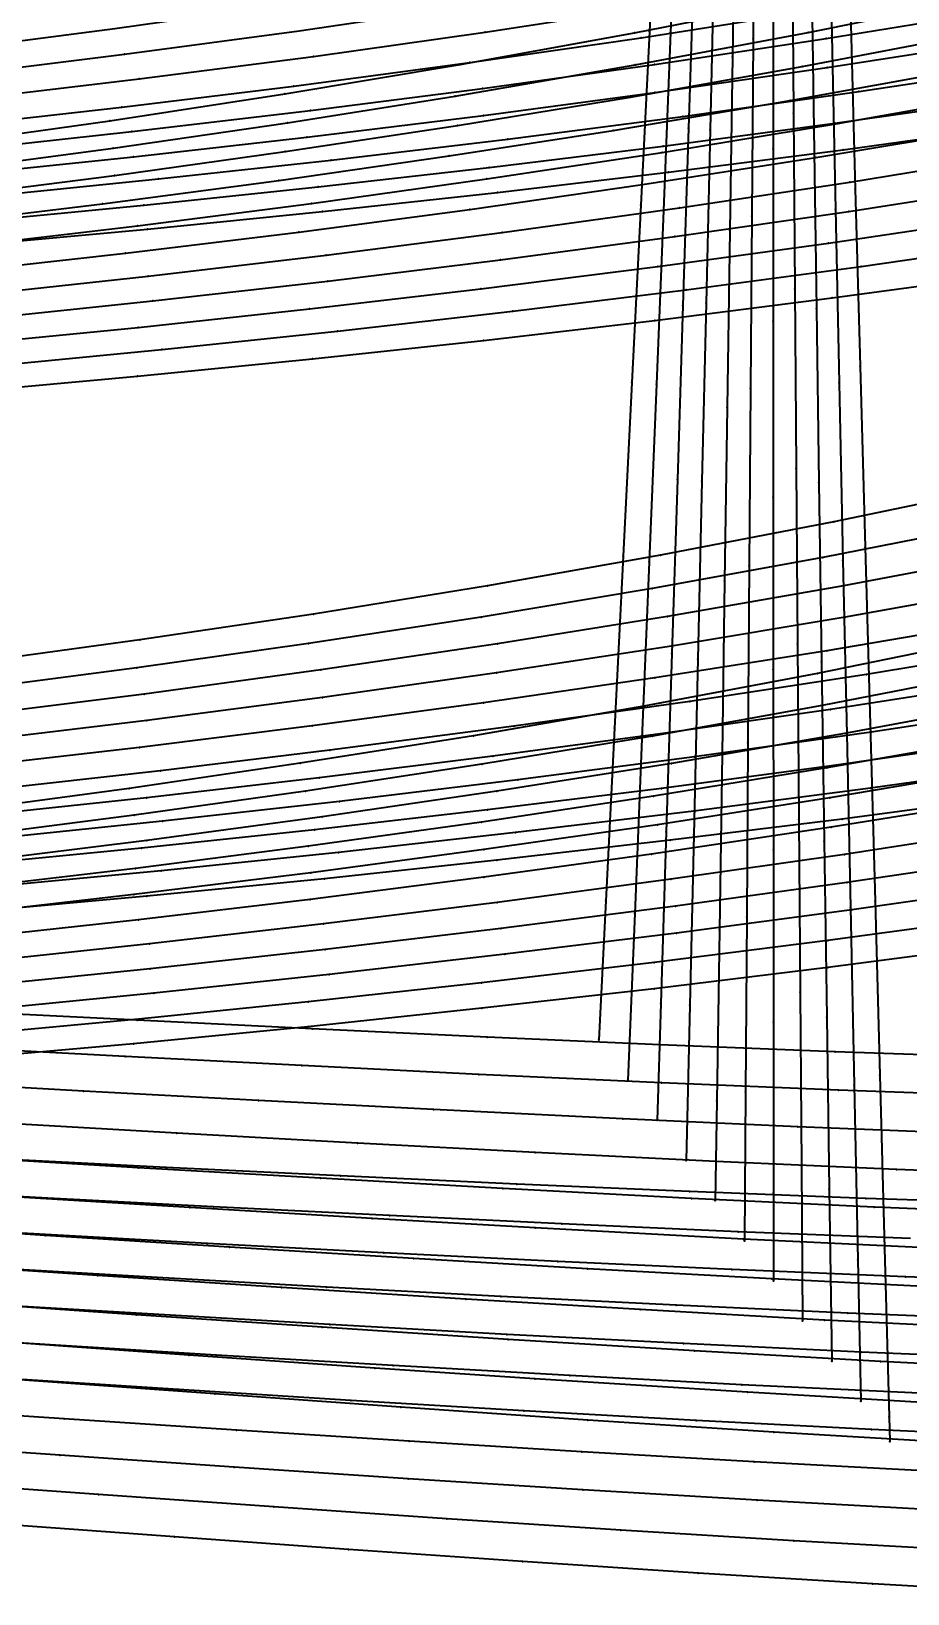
# Model space of a CAD drawing. Extents: x -2408 to 1029, y -526 to 2095.
# Drawn here: x -1.9 to 74.6, y 686.5 to 822.9 of the extents above; entities that cross this region are included whole.
import ezdxf

# ---------------------------------------------------------------- set-up
doc = ezdxf.new("R2010")
doc.units = 0

# ---------------------------------------------------------------- blocks, each defined once
blk = doc.blocks.new(' -30')
at = {"layer": '1'}
for points in [[(88.398786, 942.707071), (73.615428, 939.68744), (58.483676, 936.83641), (43.616732, 934.260061), (28.482044, 931.848513), (13.553322, 929.659705), (-1.822108, 927.580418), (-16.794361, 925.711826), (-31.978719, 923.97667), (-46.98648, 922.420731), (-62.169353, 920.997894), (-77.205471, 919.740092), (-92.200495, 918.670787), (-107.263969, 917.80739), (-122.337368, 917.127779), (-137.399432, 916.603183), (-153.063196, 916.222007), (-168.182684, 916.006579), (-184.046402, 915.898361), (-184.074268, 915.898438), (-199.938067, 916.004481), (-214.971179, 916.217039), (-230.058452, 916.580001)], [(-334.458205, 259.495196), (-349.768717, 259.996987), (-365.162502, 260.597689), (-380.221198, 261.252039), (-395.609891, 261.970117), (-410.795642, 262.713516), (-426.181387, 263.491995), (-441.331963, 264.275543), (-456.716414, 265.079246), (-471.834351, 265.867545), (-487.219433, 266.659043), (-502.307592, 267.415883), (-517.695124, 268.158316), (-532.759082, 268.847883), (-548.150088, 269.514596), (-563.25244, 270.13595), (-578.645983, 270.740797), (-593.768208, 271.312101), (-609.16329, 271.875507), (-624.304347, 272.41661), (-639.700205, 272.958631), (-654.858819, 273.489181)]]:
    blk.add_lwpolyline(points, dxfattribs=at)
at = {"layer": '14'}
for points in [[(-230.041771, 974.838048), (-214.56575, 974.39029), (-199.409258, 974.086564), (-184.176903, 973.94043), (-168.404506, 973.803247), (-153.029813, 973.906816), (-137.632361, 974.245926), (-123.507077, 974.803251), (-109.767216, 975.613196), (-94.348727, 976.725192), (-79.364049, 977.862141), (-63.959231, 979.122072), (-49.005641, 980.511038), (-33.632503, 982.122847), (-18.625958, 983.86424), (-3.293244, 985.820636), (11.872398, 987.947367), (27.150515, 990.29395), (42.458572, 992.858966), (57.665661, 995.628768), (72.836435, 998.623553), (87.952669, 1001.852721)], [(90.028472, 956.046163), (75.046687, 952.918675), (59.910494, 950.006522), (44.840308, 947.342342), (29.635442, 944.875886), (14.498732, 942.621702), (-0.757536, 940.527919), (-15.940118, 938.605887), (-30.87374, 936.874205), (-46.092948, 935.272004), (-61.414536, 933.816243), (-76.664402, 932.52245), (-91.927384, 931.415126), (-107.365219, 930.517209), (-122.837829, 929.817914), (-138.044634, 929.296394), (-153.318469, 928.91942), (-168.467914, 928.682897), (-184.047356, 928.598633), (-184.047356, 928.598633), (-199.59272, 928.680167), (-214.717166, 928.914504), (-229.973089, 929.289697)], [(-337.149428, 272.281161), (-352.426916, 272.803001), (-367.701887, 273.41541), (-382.805522, 274.084141), (-398.074575, 274.803593), (-413.340971, 275.556341), (-428.605438, 276.333232), (-443.868397, 277.1251), (-459.130577, 277.922795), (-474.392398, 278.717149), (-489.654587, 279.499012), (-504.917567, 280.259217), (-520.181988, 280.98861), (-535.430734, 281.678741), (-550.699052, 282.332695), (-565.968947, 282.954628), (-581.240332, 283.549537), (-596.512816, 284.122407), (-611.786236, 284.678231), (-627.060429, 285.222003), (-642.335041, 285.758709), (-657.609871, 286.293342)]]:
    blk.add_lwpolyline(points, dxfattribs=at)
at = {"layer": '2'}
blk.add_point((-373.055725, 273.839893), dxfattribs=at)
at = {"layer": '3'}
for p in [(57.665661, 995.628768), (42.458572, 992.858966), (27.150515, 990.29395), (11.872398, 987.947367), (75.046687, 952.918675), (59.910494, 950.006522), (44.840308, 947.342342), (29.635442, 944.875886), (14.498732, 942.621702), (73.615428, 939.68744), (58.483676, 936.83641), (43.616732, 934.260061), (28.482044, 931.848513), (13.553322, 929.659705), (-368.645189, 361.886858), (-369.405699, 346.708157), (-370.180402, 331.244073), (-370.940674, 316.065368), (-371.69304, 301.044358), (-372.44714, 285.989388), (-413.340971, 275.556341), (-398.074575, 274.803593), (-382.805522, 274.084141), (-367.701887, 273.41541), (-352.426916, 272.803001), (-410.795642, 262.713516), (-395.609891, 261.970117), (-380.221198, 261.252039), (-365.162502, 260.597689), (-349.768717, 259.996987)]:
    blk.add_point(p, dxfattribs=at)
at = {"layer": '8'}
blk.add_lwpolyline([(-357.994041, 575.302811), (-358.78186, 559.547635), (-359.557937, 544.069272), (-360.322592, 528.86404), (-361.084233, 513.685404), (-361.829946, 498.666906), (-362.574553, 483.487431), (-363.318647, 468.307932), (-364.092661, 452.698247), (-364.85375, 437.519584), (-365.612888, 422.429259), (-366.374362, 407.250609), (-367.134082, 392.071869), (-367.88499, 377.065575), (-368.645189, 361.886858), (-369.405699, 346.708157), (-370.180402, 331.244073), (-370.940674, 316.065368), (-371.69304, 301.044358), (-372.44714, 285.989388), (-373.055725, 273.839893)], dxfattribs=at)
blk = doc.blocks.new(' -31')
at = {"layer": '1'}
for points in [[(88.846664, 939.767564), (74.028881, 936.886349), (59.221606, 934.227884), (44.328767, 931.764617), (28.970927, 929.425578), (14.022593, 927.325981), (-1.074514, 925.367278), (-16.06261, 923.572989), (-31.47287, 921.884902), (-46.493921, 920.393102), (-61.572107, 919.043186), (-76.619964, 917.846516), (-92.136863, 916.803973), (-107.210379, 916.000315), (-122.478068, 915.366588), (-137.565771, 914.888206), (-152.719418, 914.558583), (-168.281208, 914.372055), (-184.086952, 914.298553), (-184.086952, 914.298553), (-199.963252, 914.370587), (-215.375675, 914.554072), (-230.820305, 914.890663)], [(-345.867439, 256.497014), (-360.898203, 257.092448), (-376.284831, 257.776471), (-391.309986, 258.497387), (-406.667733, 259.27386), (-421.689618, 260.061065), (-437.011078, 260.884107), (-452.031299, 261.702323), (-467.319028, 262.537249), (-482.339516, 263.350588), (-497.359257, 264.148142), (-512.381885, 264.921339), (-527.634866, 265.672338), (-542.660905, 266.374364), (-557.93453, 267.053433), (-572.963389, 267.692279), (-588.256539, 268.317149), (-603.287269, 268.911079), (-618.59881, 269.5002), (-633.630554, 270.067508), (-648.959279, 270.639377), (-663.991401, 271.198233)]]:
    blk.add_lwpolyline(points, dxfattribs=at)
at = {"layer": '14'}
for points in [[(-230.309778, 973.133422), (-215.019542, 972.729054), (-199.514269, 972.453655), (-184.176903, 972.34024), (-168.717548, 972.168446), (-153.596564, 972.223744), (-138.452891, 972.497168), (-123.963493, 972.997494), (-110.383136, 973.723837), (-95.06787, 974.769831), (-79.6112, 975.902393), (-64.30798, 977.09257), (-48.879834, 978.444808), (-33.60516, 979.96535), (-18.120015, 981.679498), (-2.882535, 983.53499), (12.185967, 985.548397), (27.374519, 987.769931), (42.016069, 990.101471), (57.723407, 992.818572), (72.810402, 995.648884), (87.8611, 998.699277)], [(89.038004, 952.766953), (74.080566, 949.818442), (59.192565, 947.112229), (44.268387, 944.614557), (29.211158, 942.297216), (14.229339, 940.172583), (-0.871421, 938.191961), (-15.893527, 936.374721), (-31.283849, 934.674336), (-46.339933, 933.166615), (-61.499473, 931.795298), (-76.583279, 930.582744), (-91.894587, 929.541931), (-106.931192, 928.727872), (-122.199121, 928.085378), (-137.775776, 927.593505), (-152.883698, 927.257584), (-168.372823, 927.050214), (-184.047356, 926.998444), (-184.047356, 926.998444), (-199.687344, 927.047208), (-215.150567, 927.252064), (-230.240265, 927.585927)], [(-336.710409, 268.887078), (-352.150871, 269.444846), (-367.588562, 270.094576), (-383.525785, 270.834182), (-398.956999, 271.596144), (-414.385619, 272.392496), (-429.8121, 273.213737), (-445.237205, 274.05038), (-460.661389, 274.892923), (-476.085414, 275.731881), (-491.509813, 276.557754), (-506.935119, 277.361046), (-522.643486, 278.145979), (-538.072556, 278.877313), (-553.503501, 279.572014), (-568.936231, 280.234934), (-584.370424, 280.870918), (-599.805761, 281.48481), (-615.24215, 282.081462), (-630.679194, 282.665717), (-646.116763, 283.242424), (-661.554576, 283.816431)]]:
    blk.add_lwpolyline(points, dxfattribs=at)
at = {"layer": '2'}
blk.add_point((-370.515747, 270.334682), dxfattribs=at)
at = {"layer": '3'}
for p in [(72.810402, 995.648884), (57.723407, 992.818572), (42.016069, 990.101471), (27.374519, 987.769931), (12.185967, 985.548397), (74.080566, 949.818442), (59.192565, 947.112229), (44.268387, 944.614557), (29.211158, 942.297216), (14.229339, 940.172583), (74.028881, 936.886349), (59.221606, 934.227884), (44.328767, 931.764617), (28.970927, 929.425578), (14.022593, 927.325981), (-366.791779, 361.779794), (-367.424438, 346.248108), (-368.041408, 331.099689), (-368.673841, 315.567976), (-369.302066, 300.139236), (-369.923554, 284.876894), (-414.385619, 272.392496), (-398.956999, 271.596144), (-383.525785, 270.834182), (-367.588562, 270.094576), (-352.150871, 269.444846), (-421.689618, 260.061065), (-406.667733, 259.27386), (-391.309986, 258.497387), (-376.284831, 257.776471), (-360.898203, 257.092448)]:
    blk.add_point(p, dxfattribs=at)
at = {"layer": '8'}
blk.add_lwpolyline([(-357.994041, 578.807983), (-358.649132, 562.686417), (-359.267463, 547.518838), (-359.903873, 531.964499), (-360.537909, 516.432865), (-361.157443, 501.065163), (-361.774082, 485.532827), (-362.389768, 470.000454), (-363.004279, 454.703099), (-363.637041, 439.171419), (-364.272866, 423.639861), (-364.903066, 408.198477), (-365.535021, 392.666756), (-366.159478, 377.311497), (-366.791779, 361.779794), (-367.424438, 346.248108), (-368.041408, 331.099689), (-368.673841, 315.567976), (-369.302066, 300.139236), (-369.923554, 284.876894), (-370.515747, 270.334682)], dxfattribs=at)
blk = doc.blocks.new(' -32')
at = {"layer": '1'}
for points in [[(-230.488011, 984.128957), (-215.247587, 983.767109), (-200.095667, 983.551712), (-184.421997, 983.443756), (-168.741345, 983.257658), (-153.297777, 983.255747), (-138.28339, 983.491439), (-123.274546, 983.983495), (-108.376018, 984.727066), (-93.392798, 985.703898), (-78.046169, 986.826902), (-63.073899, 987.964787), (-47.80115, 989.241333), (-32.854437, 990.673366), (-17.580763, 992.310636), (-2.66784, 994.062031), (12.329512, 995.989364), (27.19852, 998.080667), (42.534483, 1000.433601), (57.345718, 1002.901455), (72.240179, 1005.584932), (86.979833, 1008.449899)], [(91.330345, 937.310262), (76.160148, 934.470587), (60.90343, 931.837583), (45.660933, 929.416777), (30.404479, 927.182491), (15.110406, 925.11284), (0.117968, 923.23896), (-15.214274, 921.474065), (-30.522857, 919.862977), (-45.88647, 918.397328), (-60.859108, 917.114579), (-76.249028, 915.952396), (-91.588529, 914.980765), (-107.002695, 914.212389), (-122.425182, 913.622015), (-137.838376, 913.177954), (-153.26878, 912.883524), (-168.495711, 912.737804), (-184.061375, 912.698288), (-184.061375, 912.698288), (-199.962922, 912.737573), (-215.258527, 912.885019), (-230.699154, 913.181996)], [(-331.265782, 252.614597), (-346.297519, 253.148879), (-361.468315, 253.785421), (-376.636902, 254.494496), (-391.802005, 255.25565), (-407.222344, 256.070121), (-422.383768, 256.899761), (-437.768939, 257.762106), (-452.928661, 258.623362), (-468.281116, 259.497916), (-483.441033, 260.354496), (-498.852583, 261.208428), (-514.014911, 262.022975), (-529.337916, 262.812437), (-544.503819, 263.555708), (-559.846114, 264.273011), (-575.015055, 264.953136), (-590.375642, 265.616744), (-605.54647, 266.251555), (-620.924172, 266.878666), (-636.096177, 267.485696), (-651.489891, 268.094122), (-666.662289, 268.69081)]]:
    blk.add_lwpolyline(points, dxfattribs=at)
at = {"layer": '14'}
for points in [[(-230.517079, 971.43226), (-214.931823, 971.059083), (-199.600349, 970.822056), (-184.176903, 970.740051), (-168.658013, 970.535171), (-153.193248, 970.556179), (-137.648987, 970.799077), (-122.742367, 971.275087), (-109.357197, 971.949746), (-94.181815, 972.942468), (-78.860494, 974.031315), (-63.695884, 975.163998), (-48.400329, 976.438115), (-33.260954, 977.872553), (-17.902589, 979.495559), (-2.796827, 981.250458), (12.288539, 983.170726), (27.200065, 985.246414), (42.235573, 987.526424), (57.308336, 990.007635), (72.280071, 992.674386), (87.220682, 995.546043)], [(90.667766, 950.121329), (75.889856, 947.327482), (60.549207, 944.65308), (45.710204, 942.271121), (30.305737, 939.994784), (14.876294, 937.892793), (-0.029895, 936.012998), (-15.497729, 934.217485), (-30.698433, 932.609474), (-46.199172, 931.124613), (-61.159001, 929.831944), (-76.686469, 928.649492), (-91.799121, 927.689282), (-107.237239, 926.91538), (-122.846364, 926.31506), (-138.127724, 925.880585), (-153.461313, 925.582082), (-168.67062, 925.416402), (-184.047356, 925.398254), (-184.047356, 925.398254), (-199.764138, 925.415592), (-215.064354, 925.583533), (-230.450975, 925.885648)], [(-340.412701, 265.635379), (-355.696637, 266.244498), (-370.977396, 266.937255), (-387.4764, 267.751329), (-402.75064, 268.548526), (-418.02239, 269.377712), (-433.29239, 270.22969), (-448.56115, 271.095254), (-463.829254, 271.965198), (-479.09729, 272.830318), (-494.365842, 273.681411), (-509.635422, 274.509268), (-527.022193, 275.411858), (-542.295876, 276.164132), (-557.571435, 276.882064), (-572.848641, 277.57007), (-588.127187, 278.232564), (-603.406995, 278.873969), (-618.687759, 279.498698), (-633.969248, 280.111167), (-649.251195, 280.715791), (-664.533444, 281.316991)]]:
    blk.add_lwpolyline(points, dxfattribs=at)
at = {"layer": '2'}
blk.add_point((-367.975731, 266.829491), dxfattribs=at)
at = {"layer": '3'}
for p in [(72.280071, 992.674386), (57.308336, 990.007635), (42.235573, 987.526424), (27.200065, 985.246414), (12.288539, 983.170726), (75.889856, 947.327482), (60.549207, 944.65308), (45.710204, 942.271121), (30.305737, 939.994784), (14.876294, 937.892793), (76.160148, 934.470587), (60.90343, 931.837583), (45.660933, 929.416777), (30.404479, 927.182491), (15.110406, 925.11284), (-365.223946, 353.446515), (-365.716322, 337.953807), (-366.199039, 322.759771), (-366.681662, 307.565715), (-367.17584, 292.008496), (-367.651794, 277.026072), (-418.02239, 269.377712), (-402.75064, 268.548526), (-387.4764, 267.751329), (-370.977396, 266.937255), (-355.696637, 266.244498), (-422.383768, 256.899761), (-407.222344, 256.070121), (-391.802005, 255.25565), (-376.636902, 254.494496), (-361.468315, 253.785421), (-346.297519, 253.148879)]:
    blk.add_point(p, dxfattribs=at)
at = {"layer": '8'}
blk.add_lwpolyline([(-357.994041, 582.313194), (-358.49787, 566.40859), (-358.988057, 550.997434), (-359.474144, 535.786342), (-359.958852, 520.592354), (-360.431675, 505.566142), (-360.900168, 490.37164), (-361.365744, 475.177058), (-361.851347, 459.532016), (-362.332423, 444.337911), (-362.818072, 429.14395), (-363.300177, 414.042294), (-363.782934, 398.848259), (-364.264741, 383.654174), (-364.741199, 368.640575), (-365.223946, 353.446515), (-365.716322, 337.953807), (-366.199039, 322.759771), (-366.681662, 307.565715), (-367.17584, 292.008496), (-367.651794, 277.026072), (-367.975731, 266.829491)], dxfattribs=at)
blk = doc.blocks.new(' -33')
at = {"layer": '1'}
for points in [[(-230.644244, 982.430943), (-215.128314, 982.099588), (-199.895578, 981.917391), (-184.203281, 981.841354), (-168.302886, 981.625979), (-153.421344, 981.587268), (-138.063449, 981.77681), (-123.30094, 982.206119), (-108.548373, 982.887436), (-93.220462, 983.840879), (-77.994136, 984.911791), (-62.676554, 986.02466), (-47.469065, 987.237479), (-32.175066, 988.635625), (-17.231059, 990.164291), (-1.969221, 991.878756), (13.18838, 993.745961), (28.409, 995.79834), (43.604009, 998.032983), (58.434574, 1000.400726), (73.568401, 1003.015074), (88.889137, 1005.874152)], [(89.418252, 934.084416), (74.450729, 931.441655), (59.338726, 928.978533), (44.308779, 926.718636), (29.197201, 924.615951), (14.123243, 922.671332), (-1.2104, 920.84544), (-16.319175, 919.193337), (-31.48102, 917.677584), (-46.61768, 916.304625), (-62.01489, 915.05757), (-77.176336, 913.98838), (-92.187636, 913.108409), (-107.370381, 912.411744), (-122.542306, 911.879728), (-137.736157, 911.482347), (-152.932617, 911.226068), (-168.043829, 911.109881), (-184.035473, 911.098022), (-184.035473, 911.098022), (-199.560304, 911.104702), (-214.695056, 911.214872), (-229.713963, 911.461238)], [(-336.02926, 249.383467), (-351.329189, 249.996009), (-366.325046, 250.683422), (-381.617947, 251.450812), (-396.831492, 252.263517), (-412.119916, 253.115269), (-427.295259, 253.986978), (-442.581111, 254.883506), (-457.866419, 255.789223), (-473.006044, 256.686035), (-488.291917, 257.582109), (-503.536524, 258.457296), (-518.825035, 259.307253), (-534.280464, 260.129675), (-549.572868, 260.906681), (-564.692059, 261.643), (-579.987401, 262.35974), (-595.124711, 263.045234), (-610.422013, 263.717983), (-625.5764, 264.368689), (-640.874932, 265.013734), (-656.045228, 265.645601)]]:
    blk.add_lwpolyline(points, dxfattribs=at)
at = {"layer": '14'}
for points in [[(-230.056463, 969.719094), (-214.797145, 969.392556), (-199.667877, 969.191777), (-184.176903, 969.139862), (-168.618175, 968.90364), (-153.351338, 968.887478), (-138.070011, 969.078373), (-122.802072, 969.506927), (-109.028211, 970.142768), (-94.02832, 971.073364), (-78.878119, 972.11656), (-63.88798, 973.191219), (-48.760762, 974.383247), (-33.792318, 975.723587), (-18.838223, 977.222051), (-3.65813, 978.89639), (11.262152, 980.69739), (26.627123, 982.726164), (41.502438, 984.868498), (55.802328, 987.099301), (71.239332, 989.703083), (86.024921, 992.395824)], [(91.26954, 947.344777), (76.050213, 944.601286), (60.91301, 942.084598), (45.637376, 939.745064), (30.44328, 937.599295), (15.124464, 935.597632), (-0.109531, 933.755664), (-15.360405, 932.061884), (-30.334394, 930.546275), (-45.615075, 929.143712), (-61.002853, 927.87232), (-76.308229, 926.767637), (-91.848563, 925.843836), (-107.023669, 925.137568), (-122.364776, 924.591161), (-137.982656, 924.18576), (-153.09931, 923.925015), (-168.617599, 923.787093), (-184.047356, 923.798065), (-184.047356, 923.798065), (-199.442512, 923.783658), (-214.933856, 923.91853), (-230.030932, 924.176649)], [(-331.32772, 261.92457), (-347.094884, 262.526912), (-362.85885, 263.232309), (-378.619417, 264.014116), (-394.111107, 264.834048), (-409.864849, 265.707514), (-425.616196, 266.610841), (-441.365679, 267.533985), (-457.114135, 268.466918), (-472.86217, 269.399603), (-488.610391, 270.321999), (-504.359634, 271.224079), (-522.360762, 272.217272), (-536.884961, 272.981302), (-552.640378, 273.773883), (-568.397647, 274.533257), (-584.15667, 275.263918), (-599.917043, 275.970344), (-615.678669, 276.657026), (-631.441143, 277.328443), (-647.204368, 277.989087), (-662.967979, 278.643438)]]:
    blk.add_lwpolyline(points, dxfattribs=at)
at = {"layer": '2'}
blk.add_point((-365.435715, 263.324299), dxfattribs=at)
at = {"layer": '3'}
for p in [(13.18838, 993.745961), (71.239332, 989.703083), (55.802328, 987.099301), (41.502438, 984.868498), (26.627123, 982.726164), (11.262152, 980.69739), (76.050213, 944.601286), (60.91301, 942.084598), (45.637376, 939.745064), (30.44328, 937.599295), (15.124464, 935.597632), (74.450729, 931.441655), (59.338726, 928.978533), (44.308779, 926.718636), (29.197201, 924.615951), (14.123243, 922.671332), (-363.348292, 353.278146), (-363.699601, 338.147147), (-364.060061, 322.615445), (-364.420403, 307.083761), (-364.776221, 291.747024), (-365.121605, 276.861275), (-409.864849, 265.707514), (-394.111107, 264.834048), (-378.619417, 264.014116), (-362.85885, 263.232309), (-347.094884, 262.526912), (-412.119916, 253.115269), (-396.831492, 252.263517), (-381.617947, 251.450812), (-366.325046, 250.683422), (-351.329189, 249.996009)]:
    blk.add_point(p, dxfattribs=at)
at = {"layer": '8'}
blk.add_lwpolyline([(-357.994041, 585.818405), (-358.356178, 570.149614), (-358.719727, 554.504655), (-359.083177, 538.963578), (-359.445801, 523.431935), (-359.798016, 508.071864), (-360.144258, 492.539848), (-360.487111, 477.007756), (-360.830012, 461.721146), (-361.188076, 446.189394), (-361.551312, 430.657758), (-361.912148, 415.220494), (-362.272787, 399.688787), (-362.632317, 384.157073), (-362.987864, 368.809854), (-363.348292, 353.278146), (-363.699601, 338.147147), (-364.060061, 322.615445), (-364.420403, 307.083761), (-364.776221, 291.747024), (-365.121605, 276.861275), (-365.435715, 263.324299)], dxfattribs=at)
blk = doc.blocks.new(' -34')
at = {"layer": '1'}
for points in [[(-230.338441, 980.727177), (-214.992801, 980.435879), (-199.882371, 980.286679), (-183.960228, 980.237808), (-168.117949, 979.996712), (-153.058748, 979.924763), (-137.707824, 980.071632), (-122.92949, 980.454594), (-108.321638, 981.081657), (-92.998495, 981.988387), (-77.514769, 983.037739), (-62.201781, 984.109423), (-46.844191, 985.280492), (-31.552026, 986.613769), (-16.180549, 988.119587), (-0.918876, 989.7673), (14.461016, 991.588687), (29.684126, 993.561033), (44.651744, 995.673969), (59.824846, 998.00029), (74.945261, 1000.509818), (90.055324, 1003.215849)], [(89.846717, 931.384189), (74.719554, 928.832767), (59.6705, 926.488073), (44.544948, 924.308318), (29.448365, 922.292712), (14.010065, 920.384045), (-1.122059, 918.654773), (-16.32217, 917.059944), (-31.483562, 915.612101), (-46.832805, 914.287485), (-62.019091, 913.117373), (-77.21644, 912.104717), (-92.353479, 911.275165), (-107.570233, 910.629647), (-122.678575, 910.145132), (-137.905092, 909.786411), (-153.296749, 909.562998), (-168.46217, 909.479386), (-184.012451, 909.49791), (-184.012451, 909.49791), (-199.658235, 909.475968), (-214.896668, 909.557674), (-230.427762, 909.782645)], [(-334.747222, 245.942588), (-350.182194, 246.587652), (-365.667973, 247.328032), (-381.095327, 248.134323), (-396.519843, 248.991743), (-411.944873, 249.885816), (-427.3658, 250.80666), (-442.752906, 251.74436), (-458.172006, 252.69371), (-473.524246, 253.639), (-488.944, 254.579046), (-503.96908, 255.477045), (-519.391481, 256.371375), (-534.709567, 257.223988), (-550.135995, 258.045975), (-565.472535, 258.830853), (-580.902162, 259.591977), (-596.25616, 260.324763), (-611.687871, 261.040399), (-627.058243, 261.736318), (-642.491357, 262.422015), (-657.876937, 263.096367)]]:
    blk.add_lwpolyline(points, dxfattribs=at)
at = {"layer": '14'}
for points in [[(-230.134274, 968.026103), (-214.616884, 967.729416), (-199.32053, 967.560035), (-184.176903, 967.539673), (-168.597613, 967.273836), (-153.015974, 967.224876), (-137.362258, 967.385917), (-122.325415, 967.767123), (-108.80701, 968.340385), (-93.375668, 969.247428), (-77.789987, 970.288667), (-62.368557, 971.359762), (-46.955469, 972.529899), (-31.404846, 973.873655), (-16.018666, 975.369462), (-1.039595, 976.974481), (14.313651, 978.774331), (29.486911, 980.719213), (44.79652, 982.859693), (60.079744, 985.181758), (75.404584, 987.702822), (90.625, 990.405908)], [(89.315343, 944.18609), (74.447671, 941.655685), (59.438948, 939.295019), (44.51444, 937.126641), (29.567738, 935.115528), (14.496622, 933.232545), (-0.484855, 931.500543), (-15.863097, 929.870438), (-30.874372, 928.422447), (-46.581734, 927.050923), (-61.031049, 925.917296), (-76.077343, 924.891031), (-91.358701, 924.039404), (-106.910165, 923.365122), (-122.582563, 922.852771), (-137.891952, 922.494479), (-153.272511, 922.263855), (-168.58151, 922.159106), (-184.047356, 922.197876), (-184.047356, 922.197876), (-199.478289, 922.155447), (-214.760284, 922.256951), (-230.120326, 922.484644)], [(-333.118419, 258.589917), (-349.048059, 259.248839), (-364.974239, 260.009191), (-381.420359, 260.872085), (-397.338863, 261.759085), (-413.254127, 262.68477), (-429.167027, 263.638904), (-445.078209, 264.611238), (-460.988322, 265.591521), (-476.898239, 266.569519), (-492.808532, 267.534977), (-508.720077, 268.477659), (-523.82202, 269.341893), (-539.737721, 270.21388), (-555.655588, 271.048715), (-571.57552, 271.850673), (-587.497189, 272.624017), (-603.420266, 273.373011), (-619.34465, 274.101929), (-635.269936, 274.815031), (-651.196024, 275.516591), (-667.122547, 276.210871)]]:
    blk.add_lwpolyline(points, dxfattribs=at)
at = {"layer": '2'}
blk.add_point((-362.895737, 259.819088), dxfattribs=at)
at = {"layer": '3'}
for p in [(44.651744, 995.673969), (29.684126, 993.561033), (14.461016, 991.588687), (75.404584, 987.702822), (60.079744, 985.181758), (44.79652, 982.859693), (29.486911, 980.719213), (14.313651, 978.774331), (74.447671, 941.655685), (59.438948, 939.295019), (44.51444, 937.126641), (29.567738, 935.115528), (14.496622, 933.232545), (74.719554, 928.832767), (59.6705, 926.488073), (44.544948, 924.308318), (29.448365, 922.292712), (14.010065, 920.384045), (-361.397397, 359.663089), (-361.624845, 344.515086), (-361.856973, 329.055137), (-362.08426, 313.90714), (-362.31091, 298.797827), (-362.541301, 283.44087), (-362.765018, 268.530517), (-413.254127, 262.68477), (-397.338863, 261.759085), (-381.420359, 260.872085), (-364.974239, 260.009191), (-349.048059, 259.248839), (-411.944873, 249.885816), (-396.519843, 248.991743), (-381.095327, 248.134323), (-365.667973, 247.328032), (-350.182194, 246.587652)]:
    blk.add_point(p, dxfattribs=at)
at = {"layer": '8'}
blk.add_lwpolyline([(-357.994041, 589.323578), (-358.232784, 573.314169), (-358.462428, 558.04015), (-358.692348, 542.89281), (-358.922183, 527.744832), (-359.146703, 512.596784), (-359.369416, 496.9027), (-359.579519, 481.754431), (-359.789396, 466.856898), (-360.022707, 450.987489), (-360.251846, 435.839505), (-360.480858, 420.787976), (-360.709181, 405.639974), (-360.935904, 390.491966), (-361.170325, 374.811117), (-361.397397, 359.663089), (-361.624845, 344.515086), (-361.856973, 329.055137), (-362.08426, 313.90714), (-362.31091, 298.797827), (-362.541301, 283.44087), (-362.765018, 268.530517), (-362.895737, 259.819088)], dxfattribs=at)
blk = doc.blocks.new(' -35')
at = {"layer": '1'}
for points in [[(-230.680906, 979.043986), (-214.761059, 978.775616), (-199.831895, 978.658127), (-183.937511, 978.637161), (-167.91933, 978.3671), (-153.273203, 978.263564), (-137.581065, 978.366736), (-122.473683, 978.712175), (-108.132263, 979.284806), (-93.046583, 980.132548), (-77.806866, 981.122235), (-62.730958, 982.135285), (-47.556552, 983.23854), (-32.497701, 984.477851), (-17.328552, 985.87939), (-2.297197, 987.417575), (12.961771, 989.131927), (27.959361, 990.970578), (43.309883, 993.0213), (58.262805, 995.1937), (73.202795, 997.542292), (88.10029, 1000.067095)], [(89.728332, 928.65774), (74.835692, 926.259145), (59.179039, 923.928092), (44.541241, 921.910511), (29.381633, 919.969584), (14.403487, 918.187392), (-1.331187, 916.461199), (-16.228949, 914.967156), (-31.448686, 913.574273), (-46.565287, 912.319465), (-61.807496, 911.199641), (-76.808087, 910.258563), (-92.071399, 909.476472), (-107.196256, 908.87852), (-122.494073, 908.426062), (-137.774086, 908.100987), (-153.145767, 907.908955), (-168.352186, 907.852574), (-184.046021, 907.897415), (-184.007549, 907.897491), (-199.53491, 907.848851), (-214.8672, 907.901487), (-230.101982, 908.087931)], [(-345.142515, 242.992943), (-360.569549, 243.738312), (-375.589447, 244.537656), (-391.009416, 245.414833), (-406.435182, 246.332713), (-421.851056, 247.280026), (-437.238442, 248.247811), (-452.652031, 249.230405), (-468.004108, 250.212494), (-483.417923, 251.192657), (-498.737884, 252.152017), (-514.154146, 253.092948), (-529.226783, 253.980053), (-544.647145, 254.851238), (-559.976131, 255.683734), (-575.399892, 256.491231), (-590.746435, 257.268618), (-606.17264, 258.027724), (-621.535509, 258.765234), (-636.963403, 259.491077), (-652.341469, 260.203586)]]:
    blk.add_lwpolyline(points, dxfattribs=at)
at = {"layer": '14'}
for points in [[(-230.155305, 966.336682), (-214.929733, 966.076748), (-199.345665, 965.933028), (-184.176903, 965.939484), (-168.595889, 965.645719), (-153.262253, 965.563573), (-137.932319, 965.676814), (-122.572167, 966.011288), (-108.693553, 966.54324), (-93.491526, 967.382021), (-78.130808, 968.373007), (-62.938125, 969.391393), (-47.752126, 970.486082), (-32.422476, 971.732986), (-17.26006, 973.126367), (-1.855956, 974.694953), (13.276601, 976.382052), (28.391172, 978.221578), (43.321342, 980.20117), (58.39237, 982.370642), (73.510673, 984.725601), (88.526659, 987.248361)], [(93.199124, 942.128623), (77.922058, 939.599068), (62.501389, 937.241845), (47.168491, 935.077929), (31.115596, 932.983628), (16.332593, 931.194477), (0.943787, 929.472944), (-14.151574, 927.926407), (-29.569388, 926.489421), (-45.099253, 925.179927), (-60.541408, 924.017085), (-75.99377, 923.020384), (-91.675127, 922.207711), (-106.895291, 921.598181), (-122.23912, 921.136723), (-137.854623, 920.806728), (-152.969878, 920.610716), (-168.561992, 920.532413), (-184.047356, 920.597687), (-184.047356, 920.597687), (-199.497536, 920.528545), (-215.061828, 920.60332), (-230.156451, 920.796217)], [(-344.511006, 255.67678), (-360.433178, 256.447924), (-378.625188, 257.427819), (-392.835521, 258.243537), (-408.746246, 259.195986), (-424.654254, 260.17974), (-440.560214, 261.184595), (-456.465022, 262.200362), (-472.369271, 263.216835), (-488.273859, 264.223825), (-504.179453, 265.211128), (-520.086723, 266.168542), (-535.242791, 267.044751), (-551.154726, 267.927338), (-567.068873, 268.775939), (-582.984821, 269.594716), (-598.902465, 270.387849), (-614.821471, 271.159505), (-630.741503, 271.913851), (-646.662457, 272.655066), (-662.58396, 273.387316)]]:
    blk.add_lwpolyline(points, dxfattribs=at)
at = {"layer": '2'}
blk.add_point((-360.355721, 256.313896), dxfattribs=at)
at = {"layer": '3'}
for p in [(58.262805, 995.1937), (43.309883, 993.0213), (27.959361, 990.970578), (12.961771, 989.131927), (73.510673, 984.725601), (58.39237, 982.370642), (43.321342, 980.20117), (28.391172, 978.221578), (13.276601, 976.382052), (77.922058, 939.599068), (62.501389, 937.241845), (47.168491, 935.077929), (31.115596, 932.983628), (16.332593, 931.194477), (74.835692, 926.259145), (59.179039, 923.928092), (44.541241, 921.910511), (29.381633, 919.969584), (14.403487, 918.187392), (-359.605702, 361.229002), (-359.716393, 345.758691), (-359.824154, 330.706494), (-359.934742, 315.236191), (-360.045242, 299.765885), (-360.153836, 284.564298), (-360.262756, 269.321207), (-408.746246, 259.195986), (-392.835521, 258.243537), (-378.625188, 257.427819), (-360.433178, 256.447924), (-421.851056, 247.280026), (-406.435182, 246.332713), (-391.009416, 245.414833), (-375.589447, 244.537656), (-360.569549, 243.738312)]:
    blk.add_point(p, dxfattribs=at)
at = {"layer": '8'}
blk.add_lwpolyline([(-357.994041, 592.828789), (-358.10507, 577.086023), (-358.216104, 561.603627), (-358.329169, 546.146793), (-358.442452, 530.676502), (-358.550565, 515.206176), (-358.648017, 499.914978), (-358.741122, 484.44456), (-358.836891, 468.97415), (-358.940036, 453.75982), (-359.05188, 438.28952), (-359.165799, 422.819241), (-359.277038, 407.447403), (-359.387175, 391.977098), (-359.495472, 376.699298), (-359.605702, 361.229002), (-359.716393, 345.758691), (-359.824154, 330.706494), (-359.934742, 315.236191), (-360.045242, 299.765885), (-360.153836, 284.564298), (-360.262756, 269.321207), (-360.355721, 256.313896)], dxfattribs=at)
blk = doc.blocks.new(' -36')
at = {"layer": '1'}
for points in [[(-229.671196, 977.337734), (-214.526717, 977.118518), (-199.544562, 977.030097), (-183.915882, 977.036591), (-167.950092, 976.741205), (-152.978729, 976.605931), (-137.268569, 976.672079), (-122.12241, 976.976183), (-107.446996, 977.520182), (-92.321248, 978.32941), (-77.600391, 979.250239), (-61.924676, 980.270294), (-47.017724, 981.31363), (-31.357583, 982.547478), (-16.625817, 983.851296), (-0.992572, 985.389894), (13.833781, 986.994781), (29.434275, 988.836413), (44.440064, 990.766333), (59.442097, 992.862699), (74.419603, 995.127874), (89.460761, 997.580781)], [(91.196515, 926.253528), (76.000404, 923.896584), (60.862701, 921.722258), (45.703331, 919.703248), (30.553345, 917.828484), (15.36051, 916.081235), (0.366159, 914.490822), (-14.855243, 913.015167), (-30.168469, 911.661785), (-45.412518, 910.43988), (-60.922781, 909.345475), (-76.188734, 908.436381), (-91.758054, 907.688403), (-107.040549, 907.127508), (-122.547447, 906.707099), (-137.837701, 906.41608), (-153.129541, 906.255611), (-168.307947, 906.226378), (-184.045563, 906.297302), (-183.987007, 906.297607), (-199.867201, 906.222146), (-214.899194, 906.247863), (-230.504272, 906.409899)], [(-334.219421, 239.124982), (-349.278421, 239.819537), (-364.556665, 240.615975), (-379.60752, 241.469084), (-394.686825, 242.373142), (-409.73262, 243.310018), (-424.772659, 244.273751), (-439.815525, 245.25742), (-454.819079, 246.249466), (-469.861017, 247.246214), (-484.903361, 248.236845), (-499.874545, 249.208418), (-514.919397, 250.161232), (-530.108741, 251.090568), (-545.157575, 251.977399), (-560.652262, 252.857356), (-575.704564, 253.683023), (-590.696881, 254.480399), (-605.751663, 255.259333), (-620.759471, 256.017274), (-635.815979, 256.762228), (-650.838252, 257.493266), (-665.89577, 258.217028)]]:
    blk.add_lwpolyline(points, dxfattribs=at)
at = {"layer": '14'}
for points in [[(-230.120728, 964.650726), (-214.66927, 964.419268), (-199.353692, 964.307202), (-184.176903, 964.339218), (-168.612579, 964.019258), (-152.992621, 963.905906), (-137.318346, 963.990156), (-122.248087, 964.280739), (-108.008745, 964.781739), (-92.393513, 965.599915), (-76.784191, 966.576492), (-61.688111, 967.560906), (-46.088481, 968.647694), (-31.018154, 969.826597), (-15.441047, 971.206677), (-0.29155, 972.69796), (15.256628, 974.374752), (30.78711, 976.20571), (46.128949, 978.179131), (61.616419, 980.345853), (76.481717, 982.596073), (91.915827, 985.115354)], [(90.485111, 939.003368), (74.786101, 936.556132), (60.373333, 934.476824), (45.341251, 932.46284), (30.179325, 930.574341), (15.113374, 928.831544), (0.032828, 927.222548), (-15.463604, 925.711815), (-30.570664, 924.373105), (-45.791009, 923.151527), (-60.919749, 922.072863), (-76.05752, 921.156435), (-91.414875, 920.414455), (-106.977524, 919.836891), (-122.618398, 919.408825), (-137.869685, 919.122493), (-153.219026, 918.955266), (-168.558692, 918.906939), (-184.047356, 918.997421), (-184.047356, 918.997421), (-199.50061, 918.902875), (-214.81249, 918.947515), (-230.140305, 919.111343)], [(-341.867605, 252.178226), (-357.952893, 252.979528), (-374.034088, 253.868532), (-389.220232, 254.763991), (-405.293656, 255.754901), (-421.364067, 256.779731), (-437.432173, 257.828144), (-453.498913, 258.889817), (-469.564994, 259.954413), (-485.631204, 261.011601), (-501.698325, 262.051048), (-517.767144, 263.062422), (-533.549452, 264.019101), (-549.623166, 264.955089), (-565.699074, 265.856354), (-581.777071, 266.726821), (-597.856824, 267.5704), (-613.938074, 268.391004), (-630.020565, 269.192549), (-646.104039, 269.978948), (-662.188201, 270.754113)]]:
    blk.add_lwpolyline(points, dxfattribs=at)
at = {"layer": '2'}
blk.add_point((-357.815742, 252.808685), dxfattribs=at)
at = {"layer": '3'}
for p in [(74.419603, 995.127874), (59.442097, 992.862699), (44.440064, 990.766333), (29.434275, 988.836413), (13.833781, 986.994781), (76.481717, 982.596073), (61.616419, 980.345853), (46.128949, 978.179131), (30.78711, 976.20571), (15.256628, 974.374752), (74.786101, 936.556132), (60.373333, 934.476824), (45.341251, 932.46284), (30.179325, 930.574341), (15.113374, 928.831544), (76.000404, 923.896584), (60.862701, 921.722258), (45.703331, 919.703248), (30.553345, 917.828484), (15.36051, 916.081235), (-357.854128, 351.637242), (-357.848458, 336.596676), (-357.842569, 321.230885), (-357.836665, 306.190293), (-357.830455, 290.448863), (-357.824549, 275.396306), (-357.818728, 260.484553), (-421.364067, 256.779731), (-405.293656, 255.754901), (-389.220232, 254.763991), (-374.034088, 253.868532), (-357.952893, 252.979528), (-409.73262, 243.310018), (-394.686825, 242.373142), (-379.60752, 241.469084), (-364.556665, 240.615975), (-349.278421, 239.819537)]:
    blk.add_point(p, dxfattribs=at)
at = {"layer": '8'}
blk.add_lwpolyline([(-357.994041, 596.334), (-357.986258, 580.263284), (-357.980483, 564.458349), (-357.9771, 549.431499), (-357.97405, 534.390923), (-357.966692, 519.350346), (-357.949904, 503.740674), (-357.927372, 488.700112), (-357.905855, 473.659549), (-357.891746, 458.128292), (-357.885815, 443.08771), (-357.883123, 428.047136), (-357.879272, 412.355052), (-357.873467, 397.314466), (-357.866747, 382.273902), (-357.860029, 366.677824), (-357.854128, 351.637242), (-357.848458, 336.596676), (-357.842569, 321.230885), (-357.836665, 306.190293), (-357.830455, 290.448863), (-357.824549, 275.396306), (-357.818728, 260.484553), (-357.815742, 252.808685)], dxfattribs=at)
blk = doc.blocks.new(' -37')
at = {"layer": '1'}
for points in [[(-230.272819, 975.66794), (-214.800353, 975.469849), (-199.544714, 975.405111), (-183.895226, 975.435944), (-168.220626, 975.117964), (-153.279971, 974.951985), (-137.539453, 974.981965), (-122.430299, 975.248465), (-107.241461, 975.765536), (-92.23547, 976.488596), (-77.064567, 977.383549), (-62.060307, 978.358986), (-46.897365, 979.384498), (-31.741422, 980.503482), (-16.317787, 981.804686), (-1.187583, 983.235286), (13.994105, 984.806719), (29.095599, 986.511197), (44.519286, 988.409393), (59.454505, 990.406909), (74.49534, 992.583849), (89.510965, 994.928311)], [(91.393289, 923.693421), (76.20749, 921.436391), (61.269209, 919.37503), (46.041508, 917.421138), (30.69776, 915.591858), (15.438227, 913.904222), (0.507643, 912.382616), (-14.778713, 910.959608), (-30.220891, 909.651627), (-45.528684, 908.478979), (-60.863939, 907.45052), (-76.192555, 906.592417), (-91.529829, 905.905755), (-106.526015, 905.393559), (-122.442326, 904.997173), (-137.300377, 904.743644), (-153.220751, 904.604897), (-168.169346, 904.601247), (-184.04583, 904.696655), (-183.96656, 904.697189), (-199.509102, 904.598301), (-214.7639, 904.59662), (-230.042757, 904.723089)], [(-344.17805, 236.194615), (-359.495093, 237.001945), (-374.555851, 237.871931), (-389.619784, 238.796419), (-404.674919, 239.758287), (-419.699116, 240.747969), (-434.750846, 241.761751), (-449.801661, 242.789125), (-464.788883, 243.817076), (-479.839575, 244.846159), (-495.313458, 245.89215), (-510.366359, 246.888462), (-525.592231, 247.865702), (-540.649183, 248.79903), (-556.121132, 249.724203), (-571.181851, 250.594361), (-586.670414, 251.462009), (-601.733892, 252.282827), (-616.718583, 253.079818), (-631.783954, 253.864518), (-646.783006, 254.632401), (-661.849628, 255.393501)]]:
    blk.add_lwpolyline(points, dxfattribs=at)
at = {"layer": '14'}
for points in [[(-230.031804, 962.968394), (-214.92123, 962.770408), (-199.345019, 962.682694), (-184.176903, 962.739029), (-168.647246, 962.39452), (-153.323367, 962.252045), (-138.031799, 962.292988), (-122.676535, 962.538026), (-107.428407, 963.02208), (-92.064057, 963.779385), (-76.738085, 964.702722), (-61.242214, 965.685371), (-45.924747, 966.711602), (-30.453256, 967.865643), (-15.155917, 969.160966), (0.128787, 970.603535), (15.669216, 972.213705), (30.924236, 973.938823), (45.988341, 975.793326), (61.205262, 977.82814), (76.399373, 980.027605), (91.645306, 982.408497)], [(93.832485, 936.927775), (78.337437, 934.575235), (62.936941, 932.41251), (47.515296, 930.404682), (31.961469, 928.5227), (16.506599, 926.790005), (1.361923, 925.227311), (-14.120774, 923.76841), (-29.615894, 922.442596), (-45.226793, 921.236907), (-60.743267, 920.182351), (-75.782494, 919.324538), (-91.259002, 918.626357), (-106.444216, 918.102362), (-121.733901, 917.71492), (-137.317545, 917.449799), (-152.973728, 917.306), (-168.57124, 917.282788), (-184.047356, 917.397232), (-184.047356, 917.397232), (-199.487877, 917.278543), (-215.056839, 917.297805), (-230.690727, 917.437925)], [(-337.287339, 248.577004), (-353.368721, 249.386542), (-369.445915, 250.292101), (-384.674584, 251.212567), (-400.743487, 252.229899), (-416.809149, 253.283637), (-432.872225, 254.36355), (-448.933673, 255.459429), (-464.994147, 256.561042), (-481.054607, 257.65818), (-497.115706, 258.740611), (-513.178327, 259.798121), (-529.012331, 260.806256), (-545.079875, 261.790432), (-561.149914, 262.739014), (-577.222035, 263.6558), (-593.296128, 264.544606), (-609.37178, 265.409231), (-625.44888, 266.25349), (-641.527015, 267.081183), (-657.606038, 267.896122)]]:
    blk.add_lwpolyline(points, dxfattribs=at)
at = {"layer": '2'}
blk.add_point((-355.275726, 249.303493), dxfattribs=at)
at = {"layer": '3'}
for p in [(74.49534, 992.583849), (59.454505, 990.406909), (44.519286, 988.409393), (29.095599, 986.511197), (13.994105, 984.806719), (76.399373, 980.027605), (61.205262, 977.82814), (45.988341, 975.793326), (30.924236, 973.938823), (15.669216, 972.213705), (78.337437, 934.575235), (62.936941, 932.41251), (47.515296, 930.404682), (31.961469, 928.5227), (16.506599, 926.790005), (76.20749, 921.436391), (61.269209, 919.37503), (46.041508, 917.421138), (30.69776, 915.591858), (15.438227, 913.904222), (-356.079687, 354.753207), (-355.96282, 339.405684), (-355.843415, 323.726308), (-355.726375, 308.378797), (-355.609575, 293.071471), (-355.494618, 278.003513), (-355.379055, 262.852818), (-416.809149, 253.283637), (-400.743487, 252.229899), (-384.674584, 251.212567), (-369.445915, 250.292101), (-353.368721, 249.386542), (-419.699116, 240.747969), (-404.674919, 239.758287), (-389.619784, 238.796419), (-374.555851, 237.871931), (-359.495093, 237.001945)]:
    blk.add_point(p, dxfattribs=at)
at = {"layer": '8'}
blk.add_lwpolyline([(-357.994041, 599.839211), (-357.872231, 584.064936), (-357.756174, 568.812925), (-357.641826, 553.514255), (-357.527834, 538.1667), (-357.409938, 522.819186), (-357.285102, 507.658387), (-357.15155, 492.310991), (-357.017919, 476.963593), (-356.893468, 461.882822), (-356.775165, 446.535295), (-356.661063, 431.187733), (-356.547517, 415.942769), (-356.430967, 400.595233), (-356.31318, 385.247712), (-356.196898, 370.100727), (-356.079687, 354.753207), (-355.96282, 339.405684), (-355.843415, 323.726308), (-355.726375, 308.378797), (-355.609575, 293.071471), (-355.494618, 278.003513), (-355.379055, 262.852818), (-355.275726, 249.303493)], dxfattribs=at)
blk = doc.blocks.new(' -38')
at = {"layer": '1'}
for points in [[(-230.429886, 973.992507), (-215.048551, 973.822596), (-199.881571, 973.781331), (-184.02483, 973.838501), (-168.394548, 973.496167), (-153.050934, 973.299164), (-137.526505, 973.297012), (-122.070491, 973.529049), (-106.553574, 974.011844), (-91.257077, 974.710421), (-75.758579, 975.59908), (-60.626937, 976.556257), (-45.135723, 977.568164), (-29.691034, 978.673379), (-14.218645, 979.93966), (0.737898, 981.308098), (16.18444, 982.858823), (31.240378, 984.508954), (46.655312, 986.347725), (61.903195, 988.324596), (77.276361, 990.485047), (92.482815, 992.792346)], [(91.761032, 921.210529), (76.654194, 919.053324), (61.359018, 917.023469), (46.399424, 915.173265), (31.071333, 913.4097), (15.760392, 911.778752), (0.404646, 910.275068), (-14.93296, 908.905446), (-30.861093, 907.615277), (-45.800218, 906.524894), (-61.198361, 905.54693), (-76.478171, 904.74749), (-91.894362, 904.110273), (-107.28555, 903.63106), (-122.710982, 903.285736), (-137.822531, 903.060963), (-153.25125, 902.956335), (-168.509522, 902.978521), (-184.045391, 903.096237), (-183.94804, 903.097), (-199.804087, 902.973026), (-215.057594, 902.948504), (-230.192646, 903.048387)], [(-343.923283, 232.801981), (-359.254808, 233.646514), (-374.44389, 234.560456), (-389.689342, 235.531898), (-404.87259, 236.537818), (-420.077945, 237.575438), (-435.257665, 238.63327), (-450.426178, 239.703614), (-465.604613, 240.779466), (-480.73968, 241.848928), (-495.919194, 242.909747), (-511.623656, 243.984671), (-526.49678, 244.973252), (-541.681814, 245.95062), (-556.811712, 246.89194), (-572.000634, 247.806854), (-587.146178, 248.692853), (-602.338074, 249.558253), (-617.498214, 250.401244), (-632.6922, 251.228289), (-647.865964, 252.039354), (-663.061397, 252.839612)]]:
    blk.add_lwpolyline(points, dxfattribs=at)
at = {"layer": '14'}
for points in [[(-230.551053, 961.299384), (-215.148676, 961.123001), (-199.740959, 961.05943), (-184.176903, 961.13884), (-168.699438, 960.771431), (-153.117159, 960.599375), (-137.509077, 960.612319), (-121.800199, 960.831968), (-106.173003, 961.29453), (-91.127607, 962.000058), (-76.121077, 962.872303), (-60.939983, 963.810147), (-45.940806, 964.778603), (-30.948843, 965.841704), (-15.800026, 967.057728), (-0.82938, 968.401779), (14.405534, 969.906101), (29.350037, 971.513721), (44.278901, 973.25879), (59.722363, 975.220283), (74.6129, 977.268679), (89.481256, 979.47277)], [(90.241725, 933.824134), (75.09389, 931.657668), (60.047842, 929.6593), (44.866851, 927.78208), (29.788284, 926.045265), (14.695885, 924.435176), (-0.832111, 922.914813), (-15.949796, 921.564841), (-31.835178, 920.277831), (-46.32422, 919.220093), (-61.471715, 918.252465), (-76.88532, 917.438952), (-91.954189, 916.816405), (-107.426842, 916.331711), (-122.943291, 915.983638), (-138.052843, 915.764713), (-153.295465, 915.656275), (-168.59928, 915.659886), (-184.047356, 915.797043), (-184.047356, 915.797043), (-199.4597, 915.655474), (-214.735102, 915.647796), (-229.955349, 915.752441)], [(-332.230671, 244.940605), (-348.475948, 245.761698), (-364.716661, 246.690221), (-380.968243, 247.696493), (-397.199885, 248.752953), (-413.427961, 249.848118), (-429.653239, 250.971695), (-445.876568, 252.113399), (-462.098794, 253.262943), (-478.320765, 254.410042), (-494.543328, 255.544409), (-510.767329, 256.655759), (-527.274442, 257.752169), (-543.503521, 258.790803), (-559.735154, 259.793361), (-575.969083, 260.763357), (-592.205049, 261.704302), (-608.442794, 262.61971), (-624.68206, 263.513092), (-640.922588, 264.38796), (-657.16412, 265.247828)]]:
    blk.add_lwpolyline(points, dxfattribs=at)
at = {"layer": '2'}
blk.add_point((-352.735748, 245.798283), dxfattribs=at)
at = {"layer": '3'}
for p in [(77.276361, 990.485047), (61.903195, 988.324596), (46.655312, 986.347725), (31.240378, 984.508954), (16.18444, 982.858823), (74.6129, 977.268679), (59.722363, 975.220283), (44.278901, 973.25879), (29.350037, 971.513721), (14.405534, 969.906101), (75.09389, 931.657668), (60.047842, 929.6593), (44.866851, 927.78208), (29.788284, 926.045265), (14.695885, 924.435176), (76.654194, 919.053324), (61.359018, 917.023469), (46.399424, 915.173265), (31.071333, 913.4097), (15.760392, 911.778752), (-354.303478, 353.35699), (-354.075445, 337.702504), (-353.853879, 322.492269), (-353.625682, 306.837786), (-353.397413, 291.183321), (-353.173324, 275.814354), (-352.95453, 260.806678), (-413.427961, 249.848118), (-397.199885, 248.752953), (-380.968243, 247.696493), (-364.716661, 246.690221), (-348.475948, 245.761698), (-420.077945, 237.575438), (-404.87259, 236.537818), (-389.689342, 235.531898), (-374.44389, 234.560456), (-359.254808, 233.646514)]:
    blk.add_point(p, dxfattribs=at)
at = {"layer": '8'}
blk.add_lwpolyline([(-357.994041, 603.344383), (-357.757929, 587.254624), (-357.531393, 571.697565), (-357.306276, 556.092905), (-357.081181, 540.438379), (-356.852105, 524.783918), (-356.617269, 509.319966), (-356.372216, 493.665735), (-356.127082, 478.011517), (-355.893204, 462.629209), (-355.663709, 446.974751), (-355.438498, 431.320228), (-355.214578, 415.770351), (-354.986863, 400.11586), (-354.757885, 384.461385), (-354.531864, 369.011453), (-354.303478, 353.35699), (-354.075445, 337.702504), (-353.853879, 322.492269), (-353.625682, 306.837786), (-353.397413, 291.183321), (-353.173324, 275.814354), (-352.95453, 260.806678), (-352.735748, 245.798283)], dxfattribs=at)
blk = doc.blocks.new(' -39')
at = {"layer": '1'}
for points in [[(-229.984739, 972.31231), (-214.791414, 972.174482), (-199.605925, 972.159095), (-184.01516, 972.238312), (-168.397196, 971.872528), (-153.201127, 971.651481), (-138.134021, 971.615115), (-122.854594, 971.794226), (-107.343622, 972.210434), (-92.366279, 972.831552), (-76.54396, 973.693286), (-61.552963, 974.611547), (-46.302817, 975.56963), (-31.0579, 976.601998), (-15.713613, 977.784027), (-0.490311, 979.102427), (14.902616, 980.573191), (30.099956, 982.161116), (45.034018, 983.856669), (60.199584, 985.724429), (75.172832, 987.721968), (90.29707, 989.899544)], [(89.609161, 918.417101), (74.573508, 916.375308), (59.416902, 914.457557), (44.347942, 912.678232), (29.22985, 911.018424), (14.133778, 909.485977), (-0.887692, 908.084533), (-16.006542, 906.796746), (-31.516378, 905.598314), (-46.653881, 904.54977), (-61.887216, 903.640983), (-77.043015, 902.9045), (-92.062363, 902.332166), (-107.229754, 901.898197), (-122.720984, 901.584048), (-137.893478, 901.3881), (-153.453414, 901.311263), (-168.541841, 901.357225), (-184.045658, 901.495895), (-183.930225, 901.496964), (-199.677776, 901.351716), (-214.842054, 901.302601), (-230.323256, 901.376858)], [(-340.89891, 229.258212), (-356.05892, 230.112318), (-371.146549, 231.043218), (-386.320927, 232.036878), (-401.402145, 233.064653), (-416.717356, 234.140262), (-431.794795, 235.222151), (-447.073284, 236.333334), (-462.149187, 237.436308), (-477.394198, 238.550123), (-492.470926, 239.64176), (-507.509893, 240.711686), (-522.589881, 241.75742), (-537.672038, 242.772494), (-552.905503, 243.764494), (-567.991709, 244.716284), (-583.240792, 245.651257), (-598.330102, 246.552582), (-613.593706, 247.442718), (-628.685368, 248.304167), (-643.962419, 249.160203), (-659.055701, 249.992949)]]:
    blk.add_lwpolyline(points, dxfattribs=at)
at = {"layer": '14'}
for points in [[(-231.040638, 959.631903), (-215.351973, 959.477067), (-199.705454, 959.436699), (-184.176903, 959.538651), (-168.312557, 959.14157), (-152.936417, 958.948605), (-137.689682, 958.930158), (-122.390639, 959.100798), (-107.151342, 959.490952), (-91.728331, 960.147581), (-76.344232, 960.998653), (-60.781414, 961.935), (-45.404531, 962.89571), (-30.034311, 963.942842), (-14.502688, 965.140545), (0.846659, 966.471685), (16.467368, 967.967946), (31.790785, 969.570224), (47.098769, 971.311675), (62.207414, 973.177947), (77.478384, 975.220491), (92.727334, 977.421733)], [(93.696294, 931.829309), (78.300347, 929.680899), (62.88401, 927.683033), (47.330246, 925.806764), (31.881892, 924.073645), (16.419716, 922.470906), (1.285714, 921.031759), (-14.201068, 919.688187), (-29.808469, 918.459754), (-45.316086, 917.364998), (-60.832369, 916.417871), (-75.842764, 915.667055), (-91.255424, 915.066441), (-106.313921, 914.624392), (-121.465458, 914.307104), (-136.940675, 914.102877), (-152.55203, 914.011987), (-168.225904, 914.035936), (-184.047356, 914.196854), (-184.047356, 914.196854), (-199.832109, 914.03125), (-215.476788, 914.002958), (-231.06513, 914.089778)], [(-343.849207, 242.135809), (-360.086012, 243.076827), (-378.636523, 244.255201), (-392.607548, 245.190456), (-408.831028, 246.314245), (-425.051331, 247.468683), (-441.2694, 248.643655), (-457.486103, 249.82904), (-473.702307, 251.014718), (-489.918879, 252.190566), (-506.136686, 253.346466), (-522.695441, 254.49542), (-538.918193, 255.582508), (-555.143649, 256.632873), (-571.371546, 257.649911), (-587.601624, 258.637017), (-603.833621, 259.597587), (-620.067275, 260.535019), (-636.302325, 261.452707), (-652.538549, 262.354051)]]:
    blk.add_lwpolyline(points, dxfattribs=at)
at = {"layer": '2'}
blk.add_point((-350.195732, 242.293091), dxfattribs=at)
at = {"layer": '3'}
for p in [(75.172832, 987.721968), (60.199584, 985.724429), (45.034018, 983.856669), (30.099956, 982.161116), (14.902616, 980.573191), (77.478384, 975.220491), (62.207414, 973.177947), (47.098769, 971.311675), (31.790785, 969.570224), (16.467368, 967.967946), (78.300347, 929.680899), (62.88401, 927.683033), (47.330246, 925.806764), (31.881892, 924.073645), (16.419716, 922.470906), (74.573508, 916.375308), (59.416902, 914.457557), (44.347942, 912.678232), (29.22985, 911.018424), (14.133778, 909.485977), (-352.730974, 361.537636), (-352.408563, 346.374282), (-352.086359, 331.210923), (-351.756728, 315.702433), (-351.434295, 300.539062), (-351.112732, 285.418531), (-350.782694, 269.898324), (-350.458211, 254.638131), (-408.831028, 246.314245), (-392.607548, 245.190456), (-378.636523, 244.255201), (-360.086012, 243.076827), (-416.717356, 234.140262), (-401.402145, 233.064653), (-386.320927, 232.036878), (-371.146549, 231.043218), (-356.05892, 230.112318)]:
    blk.add_point(p, dxfattribs=at)
at = {"layer": '8'}
blk.add_lwpolyline([(-353.066475, 377.290501), (-352.730974, 361.537636), (-352.408563, 346.374282), (-352.086359, 331.210923), (-351.756728, 315.702433), (-351.434295, 300.539062), (-351.112732, 285.418531), (-350.782694, 269.898324), (-350.458211, 254.638131), (-350.195732, 242.293091)], dxfattribs=at)
blk = doc.blocks.new(' -40')
at = {"layer": '1'}
for points in [[(-230.243138, 970.646141), (-214.890014, 970.529725), (-199.864877, 970.535647), (-184.007473, 970.638123), (-168.312085, 970.248635), (-153.059081, 970.003416), (-137.860823, 969.94036), (-122.501798, 970.086932), (-107.011304, 970.459098), (-91.66347, 971.054746), (-76.239994, 971.863291), (-60.970871, 972.770291), (-45.639813, 973.702428), (-30.53561, 974.688643), (-15.217954, 975.818684), (-0.072431, 977.073929), (15.222504, 978.479002), (30.477542, 980.013674), (45.745938, 981.682276), (60.666777, 983.450803), (75.9014, 985.406909), (91.115501, 987.517097)], [(89.722584, 916.000608), (74.577923, 914.021083), (59.416677, 912.172696), (44.394614, 910.46162), (29.206027, 908.853911), (14.013441, 907.371065), (-1.199172, 906.008787), (-16.346794, 904.770506), (-31.578643, 903.643143), (-46.687439, 902.645919), (-61.936624, 901.785496), (-77.0967, 901.096306), (-92.360879, 900.559394), (-107.579503, 900.162781), (-122.850505, 899.885836), (-137.997271, 899.718414), (-153.270541, 899.667159), (-168.291118, 899.733583), (-184.0452, 899.895477), (-183.912659, 899.896851), (-199.709362, 899.729333), (-214.85637, 899.657906), (-230.278708, 899.70681)], [(-333.868077, 225.489849), (-349.184174, 226.344599), (-364.379283, 227.286502), (-379.716607, 228.30546), (-394.904177, 229.361452), (-410.090633, 230.452662), (-425.273948, 231.569132), (-440.423479, 232.700667), (-455.604753, 233.844475), (-470.785808, 234.990149), (-485.902368, 236.124646), (-501.085108, 237.248833), (-516.049763, 238.333318), (-531.236336, 239.404673), (-546.337476, 240.437512), (-561.528378, 241.444435), (-576.645066, 242.418296), (-591.839478, 243.372092), (-606.970634, 244.29937), (-622.167614, 245.210584), (-637.312191, 246.101386), (-652.511042, 246.980817)]]:
    blk.add_lwpolyline(points, dxfattribs=at)
at = {"layer": '14'}
for points in [[(-230.130797, 957.950152), (-214.947815, 957.829879), (-199.654171, 957.815185), (-184.176903, 957.938461), (-168.392959, 957.520888), (-152.780794, 957.299794), (-137.241788, 957.254429), (-121.614295, 957.400194), (-106.020683, 957.768573), (-90.971427, 958.373221), (-75.960604, 959.169212), (-60.766476, 960.059615), (-45.762077, 960.967268), (-30.763123, 961.942919), (-15.596995, 963.048272), (-0.616066, 964.278806), (14.354051, 965.639645), (29.602787, 967.153595), (44.547595, 968.765251), (59.477309, 970.510284), (74.949028, 972.469717), (89.842056, 974.506415)], [(90.822012, 928.967868), (75.836225, 926.983167), (60.833458, 925.129882), (45.693113, 923.3829), (30.66282, 921.76963), (15.177207, 920.235825), (0.122798, 918.869865), (-14.942158, 917.621551), (-30.129088, 916.477693), (-45.212453, 915.461616), (-60.303449, 914.586908), (-75.665444, 913.864543), (-91.404999, 913.294914), (-106.742722, 912.88376), (-122.129587, 912.597901), (-137.786465, 912.425783), (-152.937606, 912.366902), (-168.278892, 912.414846), (-184.047356, 912.596664), (-184.047356, 912.596664), (-199.779037, 912.410013), (-215.091359, 912.357645), (-230.219509, 912.412385)], [(-341.544276, 238.624586), (-357.77664, 239.591187), (-374.003933, 240.648067), (-390.335346, 241.77165), (-406.553631, 242.929188), (-422.768707, 244.117996), (-438.981309, 245.328126), (-455.192398, 246.549645), (-471.402861, 247.772618), (-487.613586, 248.987107), (-503.825459, 250.183174), (-522.355911, 251.514808), (-536.65314, 252.508893), (-552.87281, 253.601944), (-569.094955, 254.661455), (-585.319385, 255.690715), (-601.545838, 256.69301), (-617.774048, 257.671623), (-634.003752, 258.62984), (-650.234723, 259.570948), (-666.46662, 260.498225)]]:
    blk.add_lwpolyline(points, dxfattribs=at)
at = {"layer": '2'}
blk.add_point((-347.655716, 238.787899), dxfattribs=at)
at = {"layer": '3'}
for p in [(75.9014, 985.406909), (60.666777, 983.450803), (45.745938, 981.682276), (30.477542, 980.013674), (15.222504, 978.479002), (74.949028, 972.469717), (59.477309, 970.510284), (44.547595, 968.765251), (29.602787, 967.153595), (14.354051, 965.639645), (75.836225, 926.983167), (60.833458, 925.129882), (45.693113, 923.3829), (30.66282, 921.76963), (15.177207, 920.235825), (74.577923, 914.021083), (59.416677, 912.172696), (44.394614, 910.46162), (29.206027, 908.853911), (14.013441, 907.371065), (-350.683565, 348.124335), (-350.255735, 332.669382), (-349.818124, 316.862657), (-349.390096, 301.407669), (-348.962007, 285.95274), (-348.541098, 270.756445), (-348.122872, 255.655997), (-406.553631, 242.929188), (-390.335346, 241.77165), (-374.003933, 240.648067), (-347.715554, 240.948604), (-357.77664, 239.591187), (-410.090633, 230.452662), (-394.904177, 229.361452), (-379.716607, 228.30546), (-364.379283, 227.286502), (-349.184174, 226.344599)]:
    blk.add_point(p, dxfattribs=at)
at = {"layer": '8'}
blk.add_lwpolyline([(-351.111673, 363.579299), (-350.683565, 348.124335), (-350.255735, 332.669382), (-349.818124, 316.862657), (-349.390096, 301.407669), (-348.962007, 285.95274), (-348.541098, 270.756445), (-348.122872, 255.655997), (-347.715554, 240.948604), (-347.655716, 238.787899)], dxfattribs=at)

msp = doc.modelspace()

# ---------------------------------------------------------------- block references
at = {"layer": '1'}
for name, p in [(' -32', (420.69429, 460.98861)), (' -34', (420.69429, 460.98861)), (' -33', (420.69429, 460.98861)), (' -35', (420.69429, 460.98861)), (' -31', (420.69429, 460.98861)), (' -30', (420.69429, 460.98861)), (' -36', (420.69429, 460.98861)), (' -38', (420.69429, 460.98861)), (' -37', (420.69429, 460.98861)), (' -39', (420.69429, 460.98861)), (' -40', (420.69429, 460.98861)), (' -32', (-6.918598, -172.870121)), (' -38', (-6.951881, -172.870051)), (' -36', (-6.940789, -172.870126)), (' -34', (-6.929678, -172.869999)), (' -39', (-6.957418, -172.869929)), (' -37', (-6.946326, -172.869989)), (' -35', (-6.935229, -172.87)), (' -33', (-6.924133, -172.870029)), (' -31', (-6.913053, -172.870221)), (' -30', (-6.907502, -172.870213)), (' -40', (-6.962963, -172.869906))]:
    msp.add_blockref(name, p, dxfattribs=at)

doc.saveas('drawing.dxf')
